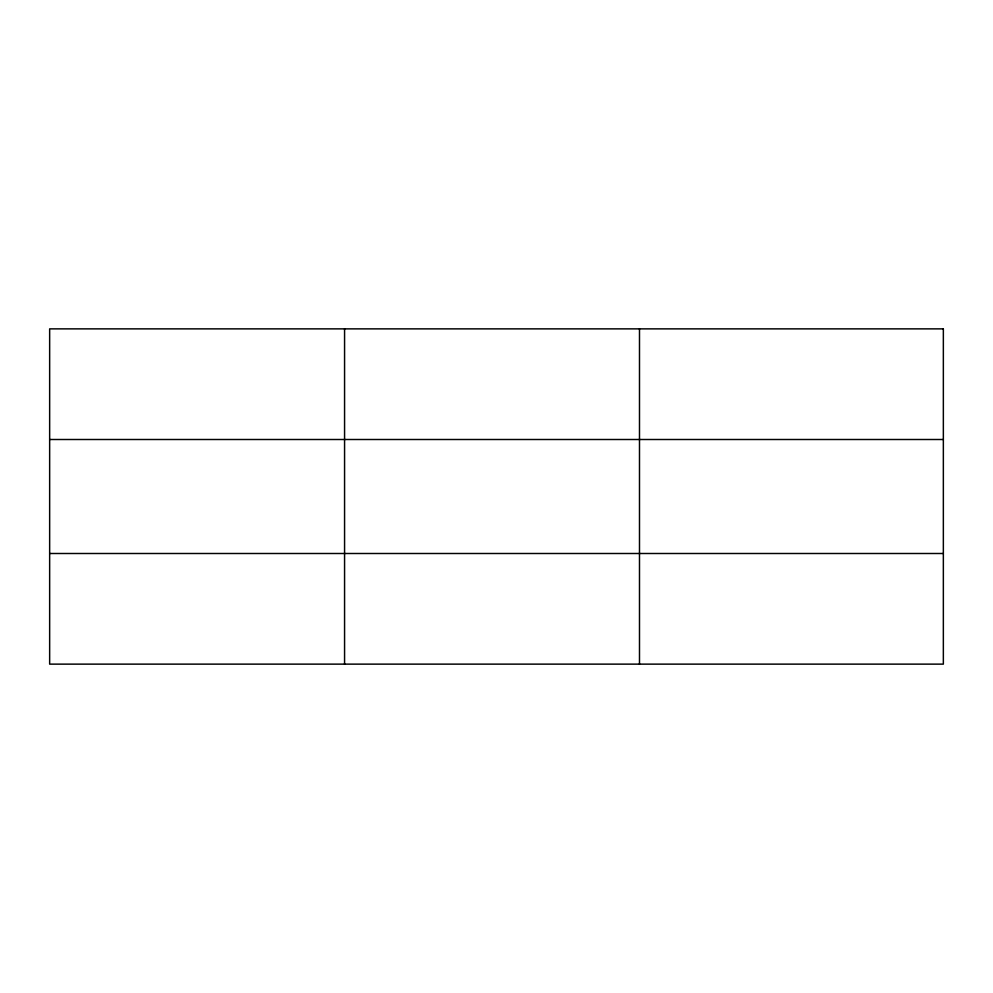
<?xml version="1.0" encoding="UTF-8"?>
<svg xmlns="http://www.w3.org/2000/svg" width="993" height="993" viewBox="0 0 993 993"><rect width="100%" height="100%" fill="white"/><g stroke="black" fill="none" stroke-linecap="round" stroke-linejoin="round"><path stroke-width="1.49" d="M344.571 664.131L344.571 328.869M639.492 664.131L639.492 328.869M49.65 439.502L943.35 439.502M49.65 553.498L943.35 553.498M943.35 328.869L49.65 328.869L49.65 664.131L943.35 664.131L943.35 328.869"/></g></svg>
